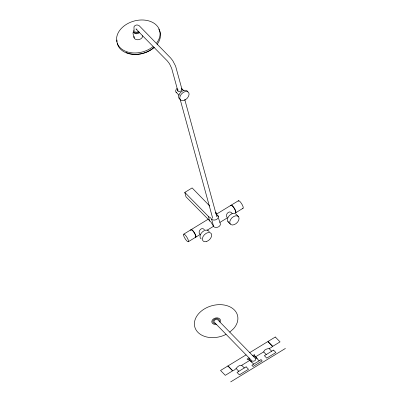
<?xml version="1.0" encoding="UTF-8"?>
<svg xmlns="http://www.w3.org/2000/svg" width="402" height="402" viewBox="0 0 402 402"><rect width="100%" height="100%" fill="white"/><g stroke="black" fill="none" stroke-linecap="round" stroke-linejoin="round"><path stroke-width="0.6" d="M133.147 32.255L133.022 33.657L134.183 37.999M177.88 89.309C176.739 92.545 181.282 91.812 182.076 89.757L181.392 88.832M246.084 354.865L228.04 365.895L232.778 370.76C236.537 369.85 237.351 364.674 241.723 365.292L249.627 360.463M255.582 356.82L263.622 351.906C264.807 347.725 270.239 349.534 272.566 346.444L267.827 341.579L249.732 352.634M219.281 321.379L219.341 321.253A3.322 2.402 -15.3 0 0 216.824 318.675A3.322 2.402 -15.3 0 0 212.954 321.042A3.322 2.402 -15.3 0 0 215.467 323.62L215.633 323.61M229.753 332.122L233.622 328.645A22.13 16 -15.3 0 0 222.351 304.771A22.13 16 -15.3 0 0 194.422 324.851A22.13 16 -15.3 0 0 224.798 334.992L226.035 334.283M218.552 218.251L220.201 223.386A3.729 2.698 -15.3 0 1 218.291 226.949A3.729 2.698 -15.3 0 1 213.638 226.552L211.06 222.205L186.005 196.829L184.794 192.402L192.121 187.925L209.789 206.055M183.759 234.145L191.061 229.683M191.241 229.572L208.221 219.196M216.708 214.01L231.034 205.256M231.215 205.146L238.517 200.683M188.252 241.758A4.427 1.136 58.6 0 0 185.84 235.733A4.427 1.136 58.6 0 0 183.925 236.366A4.427 1.136 58.6 0 0 188.252 241.758L195.553 237.296M195.734 237.185L200.01 234.572M207.08 230.251L213.492 226.331M219.909 222.412L227.391 217.839M235.708 212.758L243.009 208.296M249.069 357.926L247.104 359.127L247.416 359.217A8.156 5.894 -15.3 0 1 249.577 360.413L251.803 362.167M252.717 355.695L254.431 354.649L254.491 354.926A7.909 5.718 -15.3 0 0 255.551 356.795L256.632 357.669L257.174 358.765M249.823 358.705L248.954 359.237L253.727 364.142M253.476 356.473L254.396 355.911L259.169 360.815M230.658 381.9L285.42 348.439M137.107 29.175L135.926 29.004L167.282 60.878L169.498 63.752L171.649 68.275L177.94 91.259M200.131 234.401C197.08 232.235 201.472 225.989 204.492 229.768M184.794 192.402L208.819 216.844A7.909 5.718 -15.3 0 1 211.623 219.175A3.729 2.698 -15.3 0 0 216.276 219.577A3.729 2.698 -15.3 0 0 218.185 216.015L217.773 215.417A8.156 5.894 -15.3 0 1 215.854 212.507L215.819 212.246L216.572 215.015M227.18 217.643C224.487 214.407 229.823 209.241 232.18 213.613M181.327 88.154L183.935 90.827M176.011 92.143L179.051 95.264M238.552 216.733A5.533 3.548 -44.3 0 0 230.467 219.748A5.533 3.548 -44.3 0 0 234.2 224.663A5.533 3.548 -44.3 0 0 238.552 216.733L236.185 214.301A5.533 3.548 -44.3 0 0 229.361 215.608A5.533 3.548 -44.3 0 0 228.592 222.205M227.889 221.597L230.261 224.03M269.099 348.564L271.692 351.222M263.622 351.906L266.219 354.569M241.723 365.292L244.315 367.956M236.245 368.639L238.838 371.302M217.773 215.417L218.241 217.12M182.071 89.711L175.584 66.079L172.719 60.596L170.624 57.978L140.298 26.854C138.479 23.557 132.826 24.693 133.982 28.818M184.719 99.389L216.819 216.728M180.091 99.118L212.678 218.251M211.623 219.175L213.638 226.552M208.492 216.723L209.703 221.15M153.036 46.617A22.13 16 -15.3 0 1 117.575 43.989A22.13 16 -15.3 0 1 141.147 19.984A22.13 16 -15.3 0 1 156.685 42.903M158.715 29.009A22.13 16 -15.3 0 1 157.087 44.376M154.343 47.32A22.13 16 -15.3 0 1 132.027 54.275A22.13 16 -15.3 0 1 117.193 42.999M117.017 41.803A22.13 16 -15.3 0 1 116.987 39.984M153.86 47.491A21.015 15.196 -15.3 0 1 143.413 53.21M142.831 53.371A21.015 15.196 -15.3 0 1 128.409 53.31M127.841 53.119A21.015 15.196 -15.3 0 1 126.188 52.451M179.865 99.133A5.533 3.548 -44.3 0 1 180.97 92.083A5.533 3.548 -44.3 0 1 187.764 91.947M176.443 92.49A3.301 2.116 -44.3 0 1 177.106 88.289M138.65 31.07A2.211 1.598 -15.3 0 1 135.982 32.2A2.211 1.598 -15.3 0 1 134.58 30.507M139.338 32.642A3.322 2.402 -15.3 0 1 135.821 33.753A3.322 2.402 -15.3 0 1 133.65 31.848M142.67 35.758A4.427 3.201 -15.3 0 1 137.981 39.763A4.427 3.201 -15.3 0 1 134.067 36.331M139.132 31.904A3.322 2.402 -15.3 0 1 134.524 32.662A3.322 2.402 -15.3 0 1 134.283 29.245M190.809 230.376A4.427 1.136 58.6 0 1 194.111 232.627A4.427 1.136 58.6 0 1 195.191 237.26M190.99 230.266A4.427 1.136 58.6 0 1 194.292 232.517A4.427 1.136 58.6 0 1 195.372 237.15M230.823 205.482A4.427 1.136 58.6 0 1 234.085 208.201A4.427 1.136 58.6 0 1 235.527 212.869M201.211 238.939A5.533 3.548 -44.3 0 1 202.502 231.838A5.533 3.548 -44.3 0 1 209.221 231.894M230.964 205.839A4.427 1.136 58.6 0 1 234.265 208.09A4.427 1.136 58.6 0 1 235.346 212.723M238.265 201.377A4.427 1.136 58.6 0 1 241.567 203.628A4.427 1.136 58.6 0 1 242.647 208.261M216.371 324.369A4.427 3.201 -15.3 0 1 211.829 321.293A4.427 3.201 -15.3 0 1 217.422 317.876A4.427 3.201 -15.3 0 1 220.025 322.138M227.854 366.006L220.552 370.468L225.291 375.332L232.592 370.87L227.854 366.006M275.31 337.007L268.008 341.469L272.752 346.333L280.048 341.871L275.31 337.007M246.14 366.84L237.014 372.418L239.381 374.85L248.506 369.272L246.14 366.84M273.516 350.107L264.39 355.685L266.762 358.117L275.888 352.539L273.516 350.107M261.014 359.689L251.888 365.267L253.074 366.483L262.194 360.906L261.014 359.689M185.538 99.661L184.327 100.284A5.533 3.548 -44.3 0 1 180.217 95.927A5.533 3.548 -44.3 0 1 188.051 91.907A5.533 3.548 -44.3 0 1 185.538 99.661M255.386 358.433L217.969 320.032A2.211 1.598 -15.3 0 0 214.959 319.932A2.211 1.598 -15.3 0 0 214.321 322.263L251.732 360.664A2.211 1.598 -15.3 0 0 254.742 360.765A2.211 1.598 -15.3 0 0 255.386 358.433M206.824 241.396A5.533 3.548 -44.3 0 0 211.176 233.467A5.533 3.548 -44.3 0 0 203.09 236.476A5.533 3.548 -44.3 0 0 206.824 241.396"/></g></svg>
